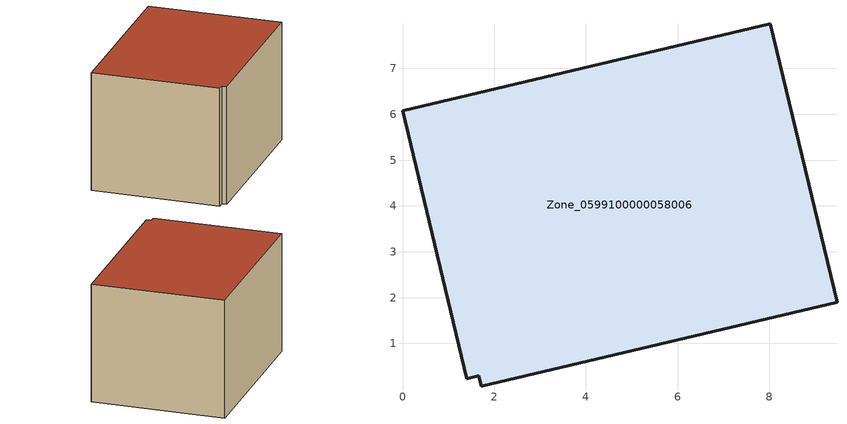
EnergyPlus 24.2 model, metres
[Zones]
Zone_0599100000058006
 floor ground (C_G): 1.66,0.29 1.41,0.23 0,6.08 8.02,7.98 9.48,1.9 1.71,0.06 z0
 wall outside (C_F): 9.48,1.9 8.02,7.98 0,6.08 1.41,0.23 1.66,0.29 1.71,0.06 9.48,1.9 z0:5.67
 roof outside (C_R): 1.41,0.23 1.66,0.29 1.71,0.06 9.48,1.9 8.02,7.98 0,6.08 z5.67
[BUILDING]
Pand.0599100000058006: North Axis=0; Terrain=City; Loads Convergence Tolerance Value=0.04; Temperature Convergence Tolerance Value=0.4; Solar Distribution=FullExterior; Maximum Number of Warmup Days=25; Minimum Number of Warmup Days=1
[Site:Location]
Rotterdam.The.Hague.AP_ZH_NLD Design_Conditions: Latitude=51.96; Longitude=4.45; Time Zone=1; Elevation=-4.5
[SITE:GROUNDTEMPERATURE:BUILDINGSURFACE]
18, 18, 18, 18, 18, 18, 18, 18, 18, 18, 18, 18
[MATERIAL] Thermal Absorptance=0.9; Solar Absorptance=0.7; Visible Absorptance=0.7
Name | Roughness | Thickness | Conductivity | Density | Specific Heat
G.TI.1965-1974 | MediumSmooth | 0.15 | 0.882353 | 540 | 1210
F.TI.1965-1974 | Rough | 0.3 | 0.697674 | 1920 | 840
R.TI.1965-1974 | MediumRough | 0.2 | 0.232558 | 1500 | 1000
[CONSTRUCTION]
C_G: G.TI.1965-1974
C_F: F.TI.1965-1974
C_R: R.TI.1965-1974
[ZONE]
Zone_0599100000058006: Type=1; Multiplier=1; Ceiling Height=Autocalculate; Volume=Autocalculate; Floor Area=autocalculate; Part of Total Floor Area=Yes
[ZONEINFILTRATION:DESIGNFLOWRATE]
Infil_Zone_0599100000058006: Zone or ZoneList or Space or SpaceList=Zone_0599100000058006; Schedule=AlwaysOn; Design Flow Rate Calculation Method=Flow/Area; Flow Rate per Floor Area=0.003; Constant Term Coefficient=1; Temperature Term Coefficient=0; Velocity Term Coefficient=0; Velocity Squared Term Coefficient=0
[HVACTEMPLATE:ZONE:IDEALLOADSAIRSYSTEM]
Zone_0599100000058006: Maximum Heating Supply Air Temperature=50; Minimum Cooling Supply Air Temperature=13; Maximum Heating Supply Air Humidity Ratio=0.0156; Minimum Cooling Supply Air Humidity Ratio=0.0077; Heating Limit=NoLimit; Cooling Limit=NoLimit; Dehumidification Control Type=ConstantSensibleHeatRatio; Cooling Sensible Heat Ratio=0.7; Dehumidification Setpoint=60; Humidification Control Type=None; Humidification Setpoint=30; Outdoor Air Method=None; Outdoor Air Flow Rate per Person=0.00944; Outdoor Air Flow Rate per Zone Floor Area=0; Outdoor Air Flow Rate per Zone=0; Demand Controlled Ventilation Type=None; Outdoor Air Economizer Type=NoEconomizer; Heat Recovery Type=None; Sensible Heat Recovery Effectiveness=0.7; Latent Heat Recovery Effectiveness=0.65
[ZONECONTROL:THERMOSTAT]
ThermostatControl_Zone_0599100000058006: Zone or ZoneList=Zone_0599100000058006; Control Type Schedule=DualSetpointControlType; Control 1=Thermostat_Zone_0599100000058006; Temperature Difference Between Cutout And Setpoint=0
[THERMOSTATSETPOINT:DUALSETPOINT]
Thermostat_Zone_0599100000058006: Heating Setpoint Temperature Schedule=HeatingSetpoint_Zone_0599100000058006; Cooling Setpoint Temperature Schedule=CoolingSetpoint_Zone_0599100000058006
[SCHEDULE:COMPACT]
HeatingSetpoint_Zone_0599100000058006: Through: 12/31, For: AllDays, Until: 24:00, 21
CoolingSetpoint_Zone_0599100000058006: Through: 12/31, For: AllDays, Until: 24:00, 24
DualSetpointControlType: Through: 12/31, For: AllDays, Until: 24:00, 4
AlwaysOn: Through: 12/31, For: AllDays, Until: 24:00, 1
